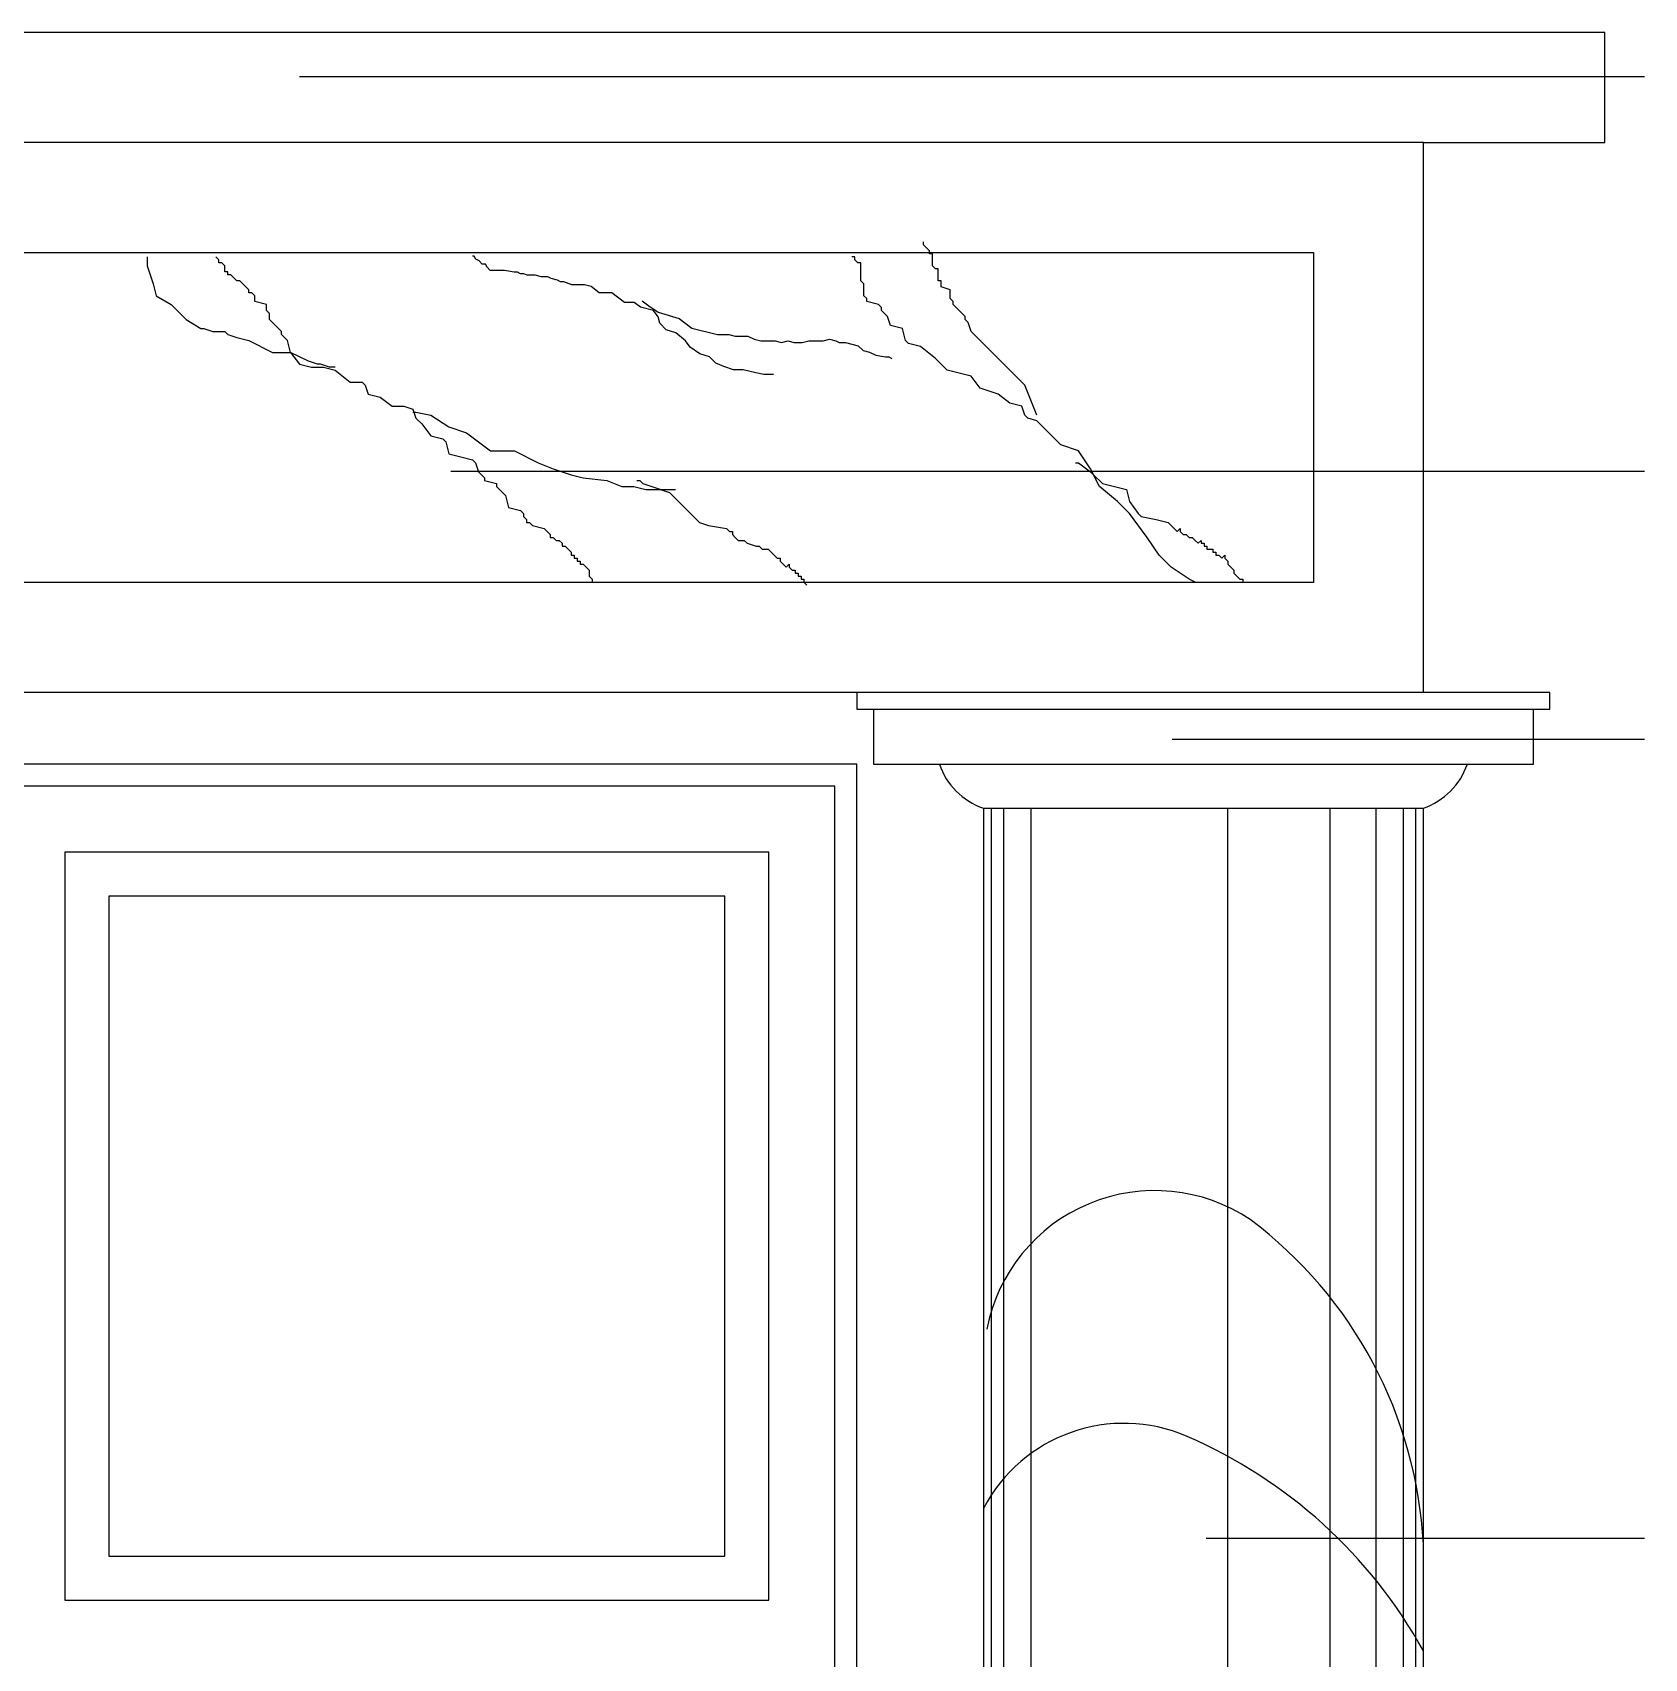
# Model space of a CAD drawing. Header units: metres. Extents: x 223 to 5375, y 130 to 7012.
# Drawn here: x 1835 to 3300, y 5215 to 6693 of the extents above; entities that cross this region are included whole.
import ezdxf

# ---------------------------------------------------------------- set-up
doc = ezdxf.new("R2010")
doc.units = ezdxf.units.M
for name, color, linetype in [('3', 3, 'Continuous'), ('4', 4, 'Continuous'), ('7', 7, 'Continuous'), ('BH', 3, 'Continuous'), ('DIM', 3, 'Continuous')]:
    doc.layers.add(name, color=color, linetype=linetype)
doc.dimstyles.get("Standard").update_dxf_attribs({"dimtxt": 2.5, "dimasz": 2.5, "dimexe": 1.25, "dimexo": 0.625, "dimtad": 1, "dimcen": 2.5, "dimazin": 3, "dimtfac": 1, "dimtmove": 0, "dimatfit": 3})

msp = doc.modelspace()

# ---------------------------------------------------------------- hatches: boundary and pattern name
at = {"layer": 'BH'}
h = msp.add_hatch(dxfattribs=at)
h.set_pattern_fill('AR-RROOF', scale=550)
h.paths.add_polyline_path([(2464.42, 5308.3), (2464.42, 5908.3), (1904.42, 5908.3), (1904.42, 5308.3)])
h.paths.add_polyline_path([(1764.42, 5308.3), (1764.42, 5908.3), (1204.42, 5908.3), (1204.42, 5308.3)])
h.paths.add_polyline_path([(1764.42, 5168.3), (1204.42, 5168.3), (1204.42, 3448.3), (1764.42, 3448.3)])
h.paths.add_polyline_path([(2464.42, 3448.3), (2464.42, 5168.3), (1904.42, 5168.3), (1904.42, 3448.3)])

# ---------------------------------------------------------------- linework, layer by layer
at = {"layer": '3'}
for p, q in [((3099.42, 6093.3), (2584.42, 6093.3)), ((2599.42, 6078.3), (3199.42, 6078.3)), ((2659.42, 6028.3), (3139.42, 6028.3)), ((2699.42, 5988.3), (3099.42, 5988.3)), ((2706.56, 5988.3), (2706.56, 3398.3)), ((2717.79, 5988.3), (2717.79, 3398.3)), ((2742.56, 5988.3), (2742.56, 3398.3)), ((2921.41, 5988.3), (2921.41, 3398.3)), ((3014.39, 5988.3), (3014.39, 3398.3)), ((3056.28, 5988.3), (3056.28, 3398.3)), ((3081.04, 5988.3), (3081.04, 3398.3)), ((3092.27, 5988.3), (3092.27, 3398.3))]:
    msp.add_line(p, q, dxfattribs=at)
msp.add_lwpolyline([(2464.42, 5308.3), (2464.42, 5908.3), (1904.42, 5908.3), (1904.42, 5308.3)], close=True, dxfattribs=at)
for centre, radius, start, end in [((2855.33, 5485.13), 155.58, 56.11, 169.05), ((2705.47, 5298.63), 394.49, 3.01, 53.15), ((2827.27, 5284.86), 144.26, 66.59, 152.41), ((2705.69, 5004.05), 450.26, 29.02, 66.59)]:
    msp.add_arc(centre, radius, start, end, dxfattribs=at)
at = {"layer": '4'}
msp.add_line((3099.42, 6093.3), (569.42, 6093.3), dxfattribs=at)
for points in [[(3099.42, 3398.3), (3099.42, 5988.3, 0.23), (3139.42, 6028.3), (3199.42, 6028.3), (3199.42, 6078.3), (3214.42, 6078.3), (3214.42, 6093.3), (3099.42, 6093.3), (3099.42, 6593.3), (3264.42, 6593.3), (3264.42, 6693.3), (404.42, 6693.3), (404.42, 6593.3), (569.42, 6593.3), (569.42, 6093.3), (454.42, 6093.3), (454.42, 6078.3), (469.42, 6078.3), (469.42, 6028.3), (529.42, 6028.3), (569.42, 5988.3), (569.42, 3398.3)], [(2584.42, 6093.3), (2584.42, 6078.3), (2599.42, 6078.3), (2599.42, 6028.3), (2659.42, 6028.3, 0.23), (2699.42, 5988.3), (2699.42, 3398.3, 0.28), (2659.42, 3358.3), (2629.42, 3358.3), (2629.42, 3328.3), (2589.42, 3328.3), (2589.42, 3278.3), (2534.42, 3278.3), (2534.42, 3238.3), (2554.42, 3238.3), (2554.42, 3223.3), (2564.42, 3223.3), (2564.42, 3188.3), (2589.42, 3188.3), (2589.42, 2588.3)]]:
    msp.add_lwpolyline(points, format="xyb", dxfattribs=at)
for points in [[(669.42, 6493.3), (2999.42, 6493.3), (2999.42, 6193.3), (669.42, 6193.3)], [(1104.42, 3348.3), (2564.42, 3348.3), (2564.42, 6008.3), (1104.42, 6008.3)]]:
    msp.add_lwpolyline(points, close=True, dxfattribs=at)
at = {"layer": '7'}
msp.add_line((3099.42, 6593.3), (569.42, 6593.3), dxfattribs=at)
for points in [[(1084.42, 3328.3), (2584.42, 3328.3), (2584.42, 6028.3), (1084.42, 6028.3)], [(2504.42, 5268.3), (2504.42, 5948.3), (1864.42, 5948.3), (1864.42, 5268.3)]]:
    msp.add_lwpolyline(points, close=True, dxfattribs=at)
at = {"layer": 'BH'}
for p, q in [((2644.93, 6500.21), (2644.93, 6502.93)), ((1939.35, 6489.36), (1939.35, 6481.23)), ((2004.48, 6486.65), (2001.77, 6489.36)), ((2236.6, 6490.06), (2235.14, 6490.06)), ((2238.05, 6487.15), (2236.6, 6490.06)), ((2582.52, 6489.36), (2579.8, 6489.36)), ((2582.52, 6486.65), (2582.52, 6489.36)), ((2647.65, 6497.5), (2644.93, 6500.21)), ((2650.36, 6494.79), (2647.65, 6497.5)), ((2650.36, 6492.08), (2650.36, 6494.79)), ((2653.07, 6492.08), (2650.36, 6492.08)), ((2653.07, 6481.23), (2653.07, 6492.08)), ((1939.35, 6481.23), (1944.78, 6464.96)), ((2004.48, 6483.94), (2004.48, 6486.65)), ((2007.2, 6483.94), (2004.48, 6483.94)), ((2009.91, 6481.23), (2007.2, 6483.94)), ((2009.91, 6475.8), (2009.91, 6481.23)), ((2012.62, 6475.8), (2009.91, 6475.8)), ((2012.62, 6473.09), (2012.62, 6475.8)), ((2240.96, 6485.7), (2238.05, 6487.15)), ((2243.87, 6482.79), (2240.96, 6485.7)), ((2246.78, 6482.79), (2243.87, 6482.79)), ((2248.24, 6479.88), (2246.78, 6482.79)), ((2251.15, 6476.98), (2248.24, 6479.88)), ((2264.24, 6476.98), (2251.15, 6476.98)), ((2272.97, 6475.52), (2264.24, 6476.98)), ((2275.88, 6475.52), (2272.97, 6475.52)), ((2278.79, 6474.07), (2275.88, 6475.52)), ((2281.7, 6474.07), (2278.79, 6474.07)), ((2284.61, 6472.61), (2281.7, 6474.07)), ((2585.23, 6483.94), (2582.52, 6486.65)), ((2587.94, 6483.94), (2585.23, 6483.94)), ((2587.94, 6467.67), (2587.94, 6483.94)), ((2655.79, 6478.52), (2653.07, 6481.23)), ((2658.5, 6478.52), (2655.79, 6478.52)), ((2658.5, 6467.67), (2658.5, 6478.52)), ((1944.78, 6464.96), (1947.49, 6454.11)), ((2015.34, 6473.09), (2012.62, 6473.09)), ((2018.05, 6470.38), (2015.34, 6473.09)), ((2020.76, 6467.67), (2018.05, 6470.38)), ((2023.48, 6467.67), (2020.76, 6467.67)), ((2026.19, 6464.96), (2023.48, 6467.67)), ((2028.91, 6462.24), (2026.19, 6464.96)), ((2031.62, 6459.53), (2028.91, 6462.24)), ((2031.62, 6456.82), (2031.62, 6459.53)), ((2291.88, 6472.61), (2284.61, 6472.61)), ((2297.7, 6471.16), (2291.88, 6472.61)), ((2303.52, 6471.16), (2297.7, 6471.16)), ((2306.43, 6469.71), (2303.52, 6471.16)), ((2312.25, 6468.25), (2306.43, 6469.71)), ((2315.16, 6466.8), (2312.25, 6468.25)), ((2318.07, 6466.8), (2315.16, 6466.8)), ((2325.34, 6463.89), (2318.07, 6466.8)), ((2336.98, 6463.89), (2325.34, 6463.89)), ((2342.8, 6462.44), (2336.98, 6463.89)), ((2350.08, 6456.62), (2342.8, 6462.44)), ((2590.66, 6464.96), (2587.94, 6467.67)), ((2590.66, 6454.11), (2590.66, 6464.96)), ((2661.21, 6467.67), (2658.5, 6467.67)), ((2661.21, 6462.24), (2661.21, 6467.67)), ((2669.36, 6459.53), (2661.21, 6462.24)), ((2669.36, 6451.39), (2669.36, 6459.53)), ((1947.49, 6454.11), (1961.06, 6445.97)), ((1961.06, 6445.97), (1963.78, 6443.26)), ((2034.33, 6456.82), (2031.62, 6456.82)), ((2037.05, 6454.11), (2034.33, 6456.82)), ((2037.05, 6448.68), (2037.05, 6454.11)), ((2047.9, 6445.97), (2037.05, 6448.68)), ((2047.9, 6440.55), (2047.9, 6445.97)), ((2361.71, 6456.62), (2350.08, 6456.62)), ((2373.35, 6447.9), (2361.71, 6456.62)), ((2382.08, 6447.9), (2373.35, 6447.9)), ((2387.9, 6443.53), (2382.08, 6447.9)), ((2389.36, 6449.35), (2395.18, 6444.99)), ((2395.18, 6444.99), (2403.9, 6439.17)), ((2593.37, 6451.39), (2590.66, 6454.11)), ((2593.37, 6448.68), (2593.37, 6451.39)), ((2604.23, 6445.97), (2593.37, 6448.68)), ((2606.94, 6443.26), (2604.23, 6445.97)), ((2672.07, 6448.68), (2669.36, 6451.39)), ((2672.07, 6445.97), (2672.07, 6448.68)), ((2674.78, 6443.26), (2672.07, 6445.97)), ((1963.78, 6443.26), (1971.92, 6435.12)), ((1971.92, 6435.12), (1974.63, 6432.41)), ((1974.63, 6432.41), (1988.2, 6424.27)), ((2050.62, 6437.83), (2047.9, 6440.55)), ((2050.62, 6432.41), (2050.62, 6437.83)), ((2053.33, 6429.7), (2050.62, 6432.41)), ((2061.47, 6421.56), (2053.33, 6429.7)), ((2399.54, 6440.63), (2387.9, 6443.53)), ((2403.9, 6434.81), (2399.54, 6440.63)), ((2403.9, 6439.17), (2422.82, 6433.36)), ((2405.36, 6428.99), (2403.9, 6434.81)), ((2411.18, 6423.18), (2405.36, 6428.99)), ((2422.82, 6433.36), (2434.46, 6424.63)), ((2606.94, 6440.55), (2606.94, 6443.26)), ((2609.65, 6437.83), (2606.94, 6440.55)), ((2612.37, 6435.12), (2609.65, 6437.83)), ((2615.08, 6426.99), (2612.37, 6435.12)), ((2677.5, 6440.55), (2674.78, 6443.26)), ((2680.21, 6437.83), (2677.5, 6440.55)), ((2682.92, 6435.12), (2680.21, 6437.83)), ((2682.92, 6432.41), (2682.92, 6435.12)), ((2685.64, 6429.7), (2682.92, 6432.41)), ((2688.35, 6421.56), (2685.64, 6429.7)), ((1988.2, 6424.27), (1990.91, 6424.27)), ((1990.91, 6424.27), (1999.05, 6421.56)), ((1999.05, 6421.56), (2009.91, 6421.56)), ((2009.91, 6421.56), (2012.62, 6418.85)), ((2012.62, 6418.85), (2020.76, 6416.14)), ((2020.76, 6416.14), (2031.62, 6413.43)), ((2061.47, 6418.85), (2061.47, 6421.56)), ((2064.18, 6416.14), (2061.47, 6418.85)), ((2066.9, 6413.43), (2064.18, 6416.14)), ((2419.91, 6420.27), (2411.18, 6423.18)), ((2428.64, 6413), (2419.91, 6420.27)), ((2434.46, 6424.63), (2457.73, 6418.82)), ((2457.73, 6418.82), (2467.92, 6418.82)), ((2467.92, 6418.82), (2473.74, 6417.36)), ((2473.74, 6417.36), (2485.38, 6417.36)), ((2485.38, 6417.36), (2491.2, 6414.45)), ((2491.2, 6414.45), (2497.01, 6413)), ((2553.75, 6413), (2559.57, 6414.45)), ((2559.57, 6414.45), (2565.39, 6413)), ((2625.94, 6424.27), (2615.08, 6426.99)), ((2628.65, 6413.43), (2625.94, 6424.27)), ((2710.06, 6399.86), (2688.35, 6421.56)), ((2031.62, 6413.43), (2053.33, 6402.58)), ((2053.33, 6402.58), (2069.61, 6402.58)), ((2069.61, 6402.58), (2066.9, 6413.43)), ((2085.9, 6394.44), (2069.61, 6402.58)), ((2069.61, 6402.58), (2077.75, 6391.73)), ((2433, 6407.19), (2428.64, 6413)), ((2441.73, 6401.37), (2433, 6407.19)), ((2450.46, 6398.46), (2441.73, 6401.37)), ((2497.01, 6413), (2510.11, 6413)), ((2510.11, 6413), (2515.93, 6411.55)), ((2515.93, 6411.55), (2521.75, 6413)), ((2521.75, 6413), (2527.57, 6411.55)), ((2527.57, 6411.55), (2534.84, 6411.55)), ((2534.84, 6411.55), (2540.66, 6413)), ((2540.66, 6413), (2553.75, 6413)), ((2565.39, 6413), (2568.3, 6411.55)), ((2568.3, 6411.55), (2574.12, 6411.55)), ((2574.12, 6411.55), (2579.94, 6410.09)), ((2579.94, 6410.09), (2585.76, 6408.64)), ((2585.76, 6408.64), (2590.12, 6404.28)), ((2590.12, 6404.28), (2595.94, 6402.82)), ((2595.94, 6402.82), (2601.76, 6399.92)), ((2601.76, 6399.92), (2610.49, 6398.46)), ((2631.36, 6410.71), (2628.65, 6413.43)), ((2642.22, 6408), (2631.36, 6410.71)), ((2655.79, 6397.15), (2642.22, 6408)), ((2720.92, 6389.02), (2710.06, 6399.86)), ((2077.75, 6391.73), (2088.61, 6389.02)), ((2094.04, 6391.73), (2085.9, 6394.44)), ((2088.61, 6389.02), (2099.46, 6389.02)), ((2096.75, 6391.73), (2094.04, 6391.73)), ((2104.89, 6389.02), (2096.75, 6391.73)), ((2099.46, 6389.02), (2110.32, 6386.3)), ((2110.32, 6389.02), (2104.89, 6389.02)), ((2110.32, 6386.3), (2123.89, 6375.46)), ((2456.28, 6392.65), (2450.46, 6398.46)), ((2463.55, 6389.74), (2456.28, 6392.65)), ((2472.28, 6386.83), (2463.55, 6389.74)), ((2481.01, 6386.83), (2472.28, 6386.83)), ((2492.65, 6383.92), (2481.01, 6386.83)), ((2610.49, 6398.46), (2613.4, 6398.46)), ((2613.4, 6398.46), (2616.31, 6397.01)), ((2666.64, 6386.3), (2655.79, 6397.15)), ((2677.5, 6383.59), (2666.64, 6386.3)), ((2737.2, 6372.74), (2720.92, 6389.02)), ((2123.89, 6375.46), (2134.74, 6375.46)), ((2134.74, 6375.46), (2137.46, 6372.74)), ((2137.46, 6372.74), (2140.17, 6364.61)), ((2499.92, 6382.47), (2492.65, 6383.92)), ((2508.65, 6382.47), (2499.92, 6382.47)), ((2688.35, 6380.88), (2677.5, 6383.59)), ((2696.49, 6370.03), (2688.35, 6380.88)), ((2712.78, 6364.61), (2696.49, 6370.03)), ((2748.06, 6345.62), (2737.2, 6372.74)), ((2140.17, 6364.61), (2151.03, 6361.89)), ((2151.03, 6361.89), (2161.88, 6353.76)), ((2723.63, 6356.47), (2712.78, 6364.61)), ((2734.49, 6353.76), (2723.63, 6356.47)), ((2161.88, 6353.76), (2172.74, 6353.76)), ((2172.74, 6353.76), (2180.88, 6351.05)), ((2180.88, 6351.05), (2183.59, 6342.91)), ((2180.88, 6348.33), (2183.59, 6348.33)), ((2183.59, 6348.33), (2197.16, 6345.62)), ((2183.59, 6342.91), (2189.02, 6337.49)), ((2197.16, 6345.62), (2213.44, 6334.77)), ((2737.2, 6345.62), (2734.49, 6353.76)), ((2739.91, 6342.91), (2737.2, 6345.62)), ((2748.06, 6340.2), (2739.91, 6342.91)), ((2189.02, 6337.49), (2197.16, 6326.64)), ((2197.16, 6326.64), (2208.01, 6323.93)), ((2213.44, 6334.77), (2229.72, 6329.35)), ((2229.72, 6329.35), (2251.44, 6313.08)), ((2769.77, 6318.5), (2748.06, 6340.2)), ((2208.01, 6323.93), (2210.73, 6321.21)), ((2210.73, 6321.21), (2213.44, 6310.36)), ((2251.44, 6313.08), (2273.15, 6313.08)), ((2273.15, 6313.08), (2294.86, 6302.23)), ((2786.05, 6313.08), (2769.77, 6318.5)), ((2796.9, 6296.8), (2786.05, 6313.08)), ((2213.44, 6310.36), (2224.3, 6307.65)), ((2224.3, 6307.65), (2235.15, 6304.94)), ((2235.15, 6304.94), (2237.87, 6302.23)), ((2237.87, 6302.23), (2240.58, 6294.09)), ((2294.86, 6302.23), (2308.42, 6296.8)), ((2308.42, 6296.8), (2324.71, 6291.38)), ((2783.33, 6302.23), (2786.05, 6302.23)), ((2786.05, 6302.23), (2796.9, 6294.09)), ((2805.04, 6280.53), (2796.9, 6296.8)), ((2240.58, 6294.09), (2243.29, 6291.38)), ((2243.29, 6291.38), (2246.01, 6288.67)), ((2246.01, 6288.67), (2246.01, 6285.96)), ((2246.01, 6285.96), (2256.86, 6283.24)), ((2256.86, 6283.24), (2256.86, 6280.53)), ((2324.71, 6291.38), (2335.56, 6288.67)), ((2335.56, 6288.67), (2357.27, 6285.96)), ((2357.27, 6285.96), (2370.84, 6280.53)), ((2384.41, 6285.96), (2387.12, 6285.96)), ((2387.12, 6285.96), (2389.84, 6283.24)), ((2389.84, 6283.24), (2397.98, 6280.53)), ((2796.9, 6294.09), (2799.62, 6291.38)), ((2799.62, 6291.38), (2807.76, 6283.24)), ((2807.76, 6283.24), (2818.61, 6280.53)), ((2256.86, 6280.53), (2259.58, 6277.82)), ((2259.58, 6277.82), (2262.29, 6275.11)), ((2262.29, 6275.11), (2265, 6272.4)), ((2265, 6272.4), (2267.72, 6261.55)), ((2370.84, 6280.53), (2381.7, 6280.53)), ((2381.7, 6280.53), (2392.55, 6277.82)), ((2392.55, 6277.82), (2419.69, 6277.82)), ((2397.98, 6280.53), (2414.26, 6275.11)), ((2414.26, 6275.11), (2430.54, 6258.83)), ((2821.33, 6266.97), (2805.04, 6280.53)), ((2818.61, 6280.53), (2829.47, 6277.82)), ((2832.18, 6256.12), (2821.33, 6266.97)), ((2829.47, 6277.82), (2832.18, 6266.97)), ((2832.18, 6266.97), (2840.32, 6256.12)), ((2267.72, 6261.55), (2278.57, 6258.83)), ((2278.57, 6258.83), (2281.29, 6256.12)), ((2281.29, 6256.12), (2281.29, 6253.41)), ((2281.29, 6253.41), (2284, 6250.7)), ((2430.54, 6258.83), (2441.4, 6247.99)), ((2848.47, 6234.43), (2832.18, 6256.12)), ((2840.32, 6256.12), (2843.04, 6253.41)), ((2843.04, 6253.41), (2856.61, 6250.7)), ((2284, 6250.7), (2284, 6247.99)), ((2284, 6247.99), (2286.71, 6247.99)), ((2286.71, 6247.99), (2289.43, 6245.27)), ((2289.43, 6245.27), (2300.28, 6242.56)), ((2300.28, 6242.56), (2303, 6239.85)), ((2303, 6239.85), (2305.71, 6237.14)), ((2305.71, 6237.14), (2305.71, 6234.43)), ((2441.4, 6247.99), (2449.54, 6245.27)), ((2449.54, 6245.27), (2465.82, 6242.56)), ((2465.82, 6242.56), (2468.54, 6239.85)), ((2468.54, 6239.85), (2471.25, 6239.85)), ((2471.25, 6239.85), (2471.25, 6237.14)), ((2471.25, 6237.14), (2473.96, 6234.43)), ((2856.61, 6250.7), (2867.46, 6247.99)), ((2867.46, 6247.99), (2870.18, 6245.27)), ((2870.18, 6245.27), (2872.89, 6242.56)), ((2872.89, 6242.56), (2875.6, 6239.85)), ((2875.6, 6239.85), (2878.32, 6242.56)), ((2878.32, 6242.56), (2878.32, 6239.85)), ((2878.32, 6239.85), (2881.03, 6237.14)), ((2881.03, 6237.14), (2883.74, 6237.14)), ((2883.74, 6237.14), (2886.46, 6234.43)), ((2305.71, 6234.43), (2308.42, 6234.43)), ((2308.42, 6234.43), (2311.14, 6231.71)), ((2311.14, 6231.71), (2313.85, 6231.71)), ((2313.85, 6231.71), (2316.57, 6229)), ((2316.57, 6229), (2316.57, 6226.29)), ((2316.57, 6226.29), (2319.28, 6226.29)), ((2319.28, 6226.29), (2321.99, 6223.58)), ((2321.99, 6223.58), (2324.71, 6220.86)), ((2473.96, 6234.43), (2476.68, 6231.71)), ((2476.68, 6231.71), (2482.11, 6231.71)), ((2482.11, 6231.71), (2484.82, 6229)), ((2484.82, 6229), (2492.96, 6226.29)), ((2492.96, 6226.29), (2495.67, 6226.29)), ((2495.67, 6226.29), (2498.39, 6223.58)), ((2498.39, 6223.58), (2503.82, 6223.58)), ((2503.82, 6223.58), (2506.53, 6220.86)), ((2859.32, 6218.15), (2848.47, 6234.43)), ((2886.46, 6234.43), (2889.17, 6234.43)), ((2889.17, 6234.43), (2891.89, 6231.71)), ((2891.89, 6231.71), (2894.6, 6229)), ((2894.6, 6229), (2897.31, 6231.71)), ((2897.31, 6231.71), (2897.31, 6229)), ((2897.31, 6229), (2900.03, 6229)), ((2900.03, 6229), (2900.03, 6226.29)), ((2900.03, 6226.29), (2902.74, 6226.29)), ((2902.74, 6226.29), (2902.74, 6223.58)), ((2902.74, 6223.58), (2908.17, 6223.58)), ((2908.17, 6223.58), (2908.17, 6220.86)), ((2324.71, 6220.86), (2324.71, 6218.15)), ((2324.71, 6218.15), (2327.42, 6218.15)), ((2327.42, 6218.15), (2327.42, 6215.44)), ((2327.42, 6215.44), (2330.13, 6215.44)), ((2330.13, 6215.44), (2330.13, 6212.73)), ((2330.13, 6212.73), (2332.85, 6212.73)), ((2332.85, 6212.73), (2332.85, 6210.02)), ((2332.85, 6210.02), (2335.56, 6210.02)), ((2335.56, 6210.02), (2338.28, 6207.3)), ((2338.28, 6207.3), (2340.99, 6204.59)), ((2506.53, 6220.86), (2509.24, 6218.15)), ((2509.24, 6218.15), (2511.96, 6215.44)), ((2511.96, 6215.44), (2514.67, 6215.44)), ((2514.67, 6215.44), (2514.67, 6212.73)), ((2514.67, 6212.73), (2517.38, 6210.02)), ((2517.38, 6210.02), (2520.1, 6207.3)), ((2520.1, 6207.3), (2522.81, 6210.02)), ((2522.81, 6210.02), (2522.81, 6207.3)), ((2522.81, 6207.3), (2525.53, 6204.59)), ((2870.18, 6207.3), (2859.32, 6218.15)), ((2886.46, 6196.46), (2870.18, 6207.3)), ((2908.17, 6220.86), (2910.88, 6220.86)), ((2910.88, 6220.86), (2910.88, 6218.15)), ((2910.88, 6218.15), (2913.6, 6218.15)), ((2913.6, 6218.15), (2916.31, 6215.44)), ((2916.31, 6215.44), (2919.02, 6218.15)), ((2919.02, 6218.15), (2919.02, 6215.44)), ((2919.02, 6215.44), (2921.74, 6212.73)), ((2921.74, 6212.73), (2921.74, 6210.02)), ((2921.74, 6210.02), (2924.45, 6207.3)), ((2924.45, 6207.3), (2927.16, 6204.59)), ((2340.99, 6204.59), (2340.99, 6199.17)), ((2340.99, 6199.17), (2343.7, 6196.46)), ((2343.7, 6196.46), (2343.7, 6193.74)), ((2343.7, 6193.74), (2346.42, 6193.74)), ((2525.53, 6204.59), (2528.24, 6204.59)), ((2528.24, 6204.59), (2528.24, 6201.88)), ((2528.24, 6201.88), (2530.95, 6201.88)), ((2530.95, 6201.88), (2530.95, 6199.17)), ((2530.95, 6199.17), (2533.67, 6199.17)), ((2533.67, 6199.17), (2533.67, 6196.46)), ((2533.67, 6196.46), (2536.38, 6196.46)), ((2536.38, 6196.46), (2536.38, 6193.74)), ((2536.38, 6193.74), (2539.1, 6191.03)), ((2891.89, 6193.74), (2886.46, 6196.46)), ((2927.16, 6204.59), (2927.16, 6201.88)), ((2927.16, 6201.88), (2929.88, 6199.17)), ((2929.88, 6199.17), (2932.59, 6196.46)), ((2932.59, 6196.46), (2935.31, 6196.46)), ((2935.31, 6196.46), (2935.31, 6193.74))]:
    msp.add_line(p, q, dxfattribs=at)

# ---------------------------------------------------------------- leaders
at = {"layer": 'DIM'}
for points in [[(2077.84, 6653.21), (3300.45, 6653.21)], [(2215.21, 6294.5), (3300.45, 6294.5)], [(2871.05, 6050.92), (3300.45, 6050.92)], [(2902.07, 5324.63), (3300.45, 5324.63)]]:
    msp.add_leader(points, dimstyle='Standard', dxfattribs=at)

doc.saveas('drawing.dxf')
